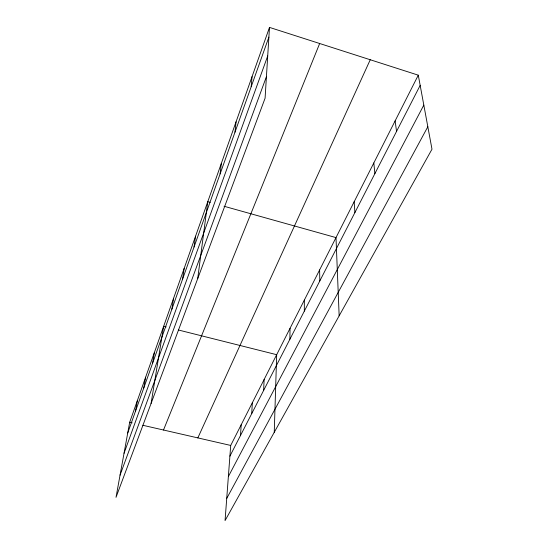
<?xml version="1.0" encoding="UTF-8"?>
<svg xmlns="http://www.w3.org/2000/svg" width="548" height="548" viewBox="0 0 548 548"><rect width="100%" height="100%" fill="white"/><g stroke="black" fill="none" stroke-linecap="round" stroke-linejoin="round"><path stroke-width="0.82" d="M304.332 311.12L304.332 300.105M289.871 339.294L290.056 328.293M274.247 432.31L276.678 354.693L178.49 330.019M263.643 390.402L264.129 379.469M251.717 413.644L252.327 402.773M269.493 27.4L265.088 98.202L116.012 497.344L129.684 422.261L269.493 27.4L418.282 75.172L431.988 149.2L225.057 520.6L230.708 445.442L418.282 75.172M240.49 435.523L241.202 424.727M251.19 86.748L252.053 76.652M234.982 132.184L236.065 121.807M220.097 173.935L221.358 163.352M197.712 278.603L207.774 201.705L210.213 202.383M194.033 247.032L195.561 236.209M182.566 279.199L184.19 268.321M171.873 309.175L173.579 298.283M151.084 403.438L163.66 326.293L166.133 326.916M152.536 363.413L154.365 352.549M143.761 388.018L145.638 377.202M135.507 411.158L137.425 400.396M127.739 432.954L268.883 37.12M124.033 453.299L267.719 55.937M120.046 475.171L266.424 76.658M163.503 430.022L319.662 43.511M197.842 437.9L370.243 59.746M229.9 456.162L420.172 85.365M228.372 476.541L423.823 105.079M226.721 498.433L427.83 126.739M129.684 422.261L132.164 422.83M142.884 425.289L230.708 445.442M224.036 206.254L335.999 237.599L339.157 315.819M395.115 120.903L396.553 131.397M373.818 162.948L374.873 173.648M354.172 201.726L354.899 212.569M319.614 269.945L319.813 280.939"/></g></svg>
